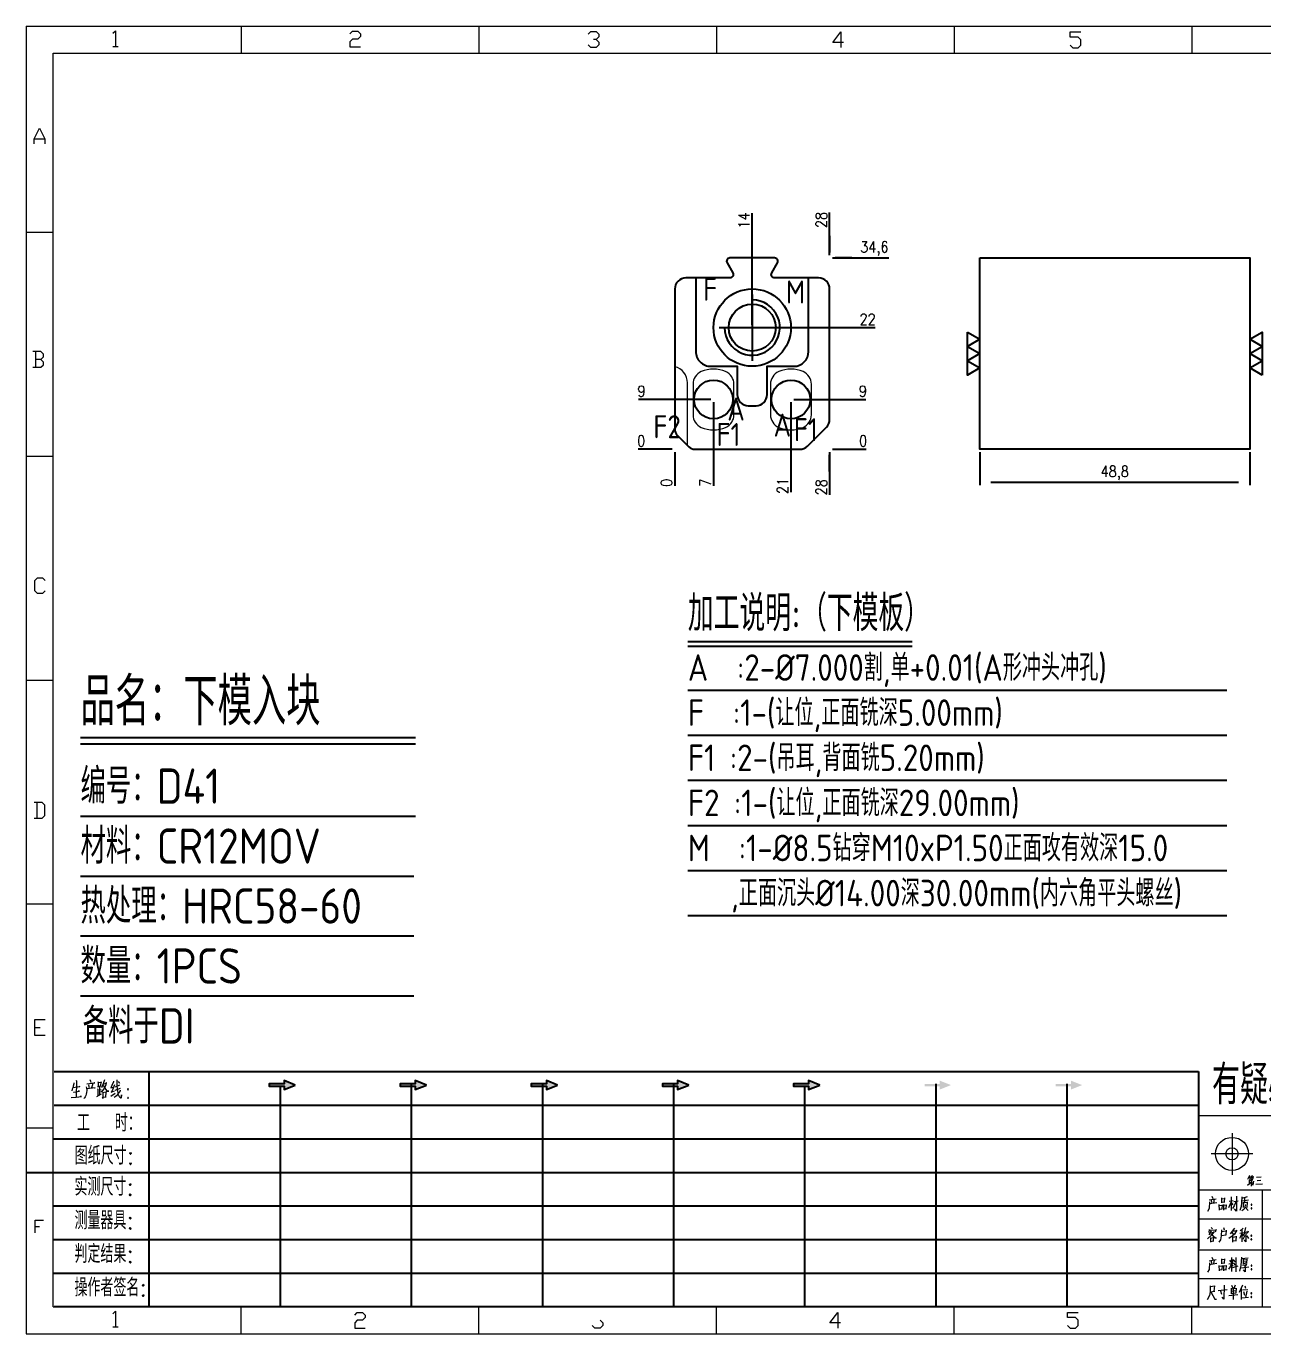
# Model space of a CAD drawing. Header units: millimetres. Extents: x 88508 to 142116, y -5268 to 20283.
# Drawn here: x 97452.1 to 97675.8, y -1151.5 to -914.9 of the extents above; entities that cross this region are included whole.
import ezdxf
from ezdxf.enums import TextEntityAlignment as Align

# ---------------------------------------------------------------- set-up
doc = ezdxf.new("R2010")
doc.units = ezdxf.units.MM
doc.linetypes.add('CENTER', pattern=[0])
doc.linetypes.add('DASHED', pattern=[0])
for name, color, linetype in [('DIE_P', 2, 'Continuous'), ('DIM', 4, 'Continuous'), ('TEXT', 4, 'Continuous')]:
    doc.layers.add(name, color=color, linetype=linetype)
doc.styles.add('chinesef_fs', font='simplex.shx', dxfattribs={"bigfont": 'gbcbig.shx'})
doc.styles.add('gbenor', font='gbenor.shx', dxfattribs={"bigfont": 'gbcbig.shx'})
doc.styles.add('GBENOR_', font='gbenor.shx', dxfattribs={"bigfont": 'gbcbig'})
doc.styles.get("Standard").update_dxf_attribs({"font": 'txt.shx', "width": 0.85, "bigfont": 'ctxt.shx'})
doc.styles.add('TXT', font='txt.shx', dxfattribs={"width": 0.8, "bigfont": 'ctxt.shx'})
doc.dimstyles.new('T-2-WX', dxfattribs={"dimtxt": 2, "dimasz": 2, "dimexe": 0.5, "dimexo": 0.5, "dimgap": 0.5, "dimtad": 1, "dimtxsty": 'Standard', "dimblk": 'OPEN30', "dimcen": 0, "dimazin": 3, "dimtfac": 1, "dimtmove": 0, "dimatfit": 3, "dimldrblk": 'OPEN30', "dimlwd": -1, "dimlwe": -1})

# ---------------------------------------------------------------- blocks, each defined once
blk = doc.blocks.new('*D8064')
at = {"layer": 'Defpoints', "color": 0}
for p in [(97624.6, -991.44), (97673.4, -991.44), (97624.6, -997.44)]:
    blk.add_point(p, dxfattribs=at)
at = {"layer": 'DIM', "color": 0}
for p, q in [((97624.6, -991.94), (97624.6, -997.94)), ((97673.4, -991.94), (97673.4, -997.94)), ((97671.4, -997.44), (97626.6, -997.44))]:
    blk.add_line(p, q, dxfattribs=at)
at = {"layer": 'DIM', "color": 0, "insert": (97649, -995.75), "char_height": 2, "attachment_point": 5}
blk.add_mtext('48,8', dxfattribs=at)
blk = doc.blocks.new('_Open30')
blk = doc.blocks.new('*D8065')
at = {"layer": 'Defpoints', "color": 0}
for p in [(97569.44, -991.44), (97597.44, -991.44), (97602.44, -991.44)]:
    blk.add_point(p, dxfattribs=at)
at = {"layer": 'DIM', "color": 0}
blk.add_line((97597.94, -991.44), (97604.07, -991.44), dxfattribs=at)
at = {"layer": 'DIM', "color": 0, "insert": (97603.5, -989.94), "char_height": 2, "attachment_point": 5}
blk.add_mtext('0', dxfattribs=at)
blk = doc.blocks.new('*D8066')
at = {"layer": 'Defpoints', "color": 0}
for p in [(97590.44, -982.44), (97602.44, -982.44), (97569.44, -991.44)]:
    blk.add_point(p, dxfattribs=at)
at = {"layer": 'DIM', "color": 0}
for p, q in [((97590.94, -982.44), (97594.44, -982.44)), ((97594.44, -982.44), (97598.44, -982.44)), ((97598.44, -982.44), (97603.99, -982.44))]:
    blk.add_line(p, q, dxfattribs=at)
at = {"layer": 'DIM', "color": 0, "insert": (97603.46, -980.94), "char_height": 2, "attachment_point": 5}
blk.add_mtext('9', dxfattribs=at)
blk = doc.blocks.new('*D8067')
at = {"layer": 'Defpoints', "color": 0}
for p in [(97583.44, -969.44), (97602.44, -969.44), (97569.44, -991.44)]:
    blk.add_point(p, dxfattribs=at)
at = {"layer": 'DIM', "color": 0}
for p, q in [((97583.94, -969.44), (97594.44, -969.44)), ((97594.44, -969.44), (97598.44, -969.44)), ((97598.44, -969.44), (97605.69, -969.44))]:
    blk.add_line(p, q, dxfattribs=at)
at = {"layer": 'DIM', "color": 0, "insert": (97604.31, -967.94), "char_height": 2, "attachment_point": 5}
blk.add_mtext('22', dxfattribs=at)
blk = doc.blocks.new('*D8068')
at = {"layer": 'Defpoints', "color": 0}
for p in [(97597.44, -956.84), (97602.44, -956.84), (97569.44, -991.44)]:
    blk.add_point(p, dxfattribs=at)
at = {"layer": 'DIM', "color": 0}
for p, q in [((97597.94, -956.84), (97601.44, -956.84)), ((97601.44, -956.84), (97598.44, -956.84)), ((97598.44, -956.84), (97608.12, -956.84))]:
    blk.add_line(p, q, dxfattribs=at)
at = {"layer": 'DIM', "color": 0, "insert": (97605.53, -955.15), "char_height": 2, "attachment_point": 5}
blk.add_mtext('34,6', dxfattribs=at)
blk = doc.blocks.new('*D8069')
at = {"layer": 'Defpoints', "color": 0}
for p in [(97564.44, -991.44), (97569.44, -991.44), (97569.44, -991.44)]:
    blk.add_point(p, dxfattribs=at)
at = {"layer": 'DIM', "color": 0}
blk.add_line((97568.94, -991.44), (97562.8, -991.44), dxfattribs=at)
at = {"layer": 'DIM', "color": 0, "insert": (97563.37, -989.94), "char_height": 2, "attachment_point": 5}
blk.add_mtext('0', dxfattribs=at)
blk = doc.blocks.new('*D8070')
at = {"layer": 'Defpoints', "color": 0}
for p in [(97564.44, -982.44), (97576.44, -982.44), (97569.44, -991.44)]:
    blk.add_point(p, dxfattribs=at)
at = {"layer": 'DIM', "color": 0}
for p, q in [((97568.44, -982.44), (97562.88, -982.44)), ((97572.44, -982.44), (97568.44, -982.44)), ((97575.94, -982.44), (97572.44, -982.44))]:
    blk.add_line(p, q, dxfattribs=at)
at = {"layer": 'DIM', "color": 0, "insert": (97563.41, -980.94), "char_height": 2, "attachment_point": 5}
blk.add_mtext('9', dxfattribs=at)
blk = doc.blocks.new('*D8071')
at = {"layer": 'Defpoints', "color": 0}
for p in [(97569.44, -991.44), (97597.44, -991.44), (97597.44, -996.44)]:
    blk.add_point(p, dxfattribs=at)
at = {"layer": 'DIM', "color": 0}
for p, q in [((97597.44, -991.94), (97597.44, -995.44)), ((97597.44, -995.44), (97597.44, -992.44)), ((97597.44, -992.44), (97597.44, -999.69))]:
    blk.add_line(p, q, dxfattribs=at)
at = {"layer": 'DIM', "color": 0, "insert": (97595.94, -998.31), "char_height": 2, "attachment_point": 5, "rotation": 90}
blk.add_mtext('28', dxfattribs=at)
blk = doc.blocks.new('*D8072')
at = {"layer": 'Defpoints', "color": 0}
for p in [(97590.44, -982.44), (97569.44, -991.44), (97590.44, -996.44)]:
    blk.add_point(p, dxfattribs=at)
at = {"layer": 'DIM', "color": 0}
for p, q in [((97590.44, -982.94), (97590.44, -988.44)), ((97590.44, -988.44), (97590.44, -992.44)), ((97590.44, -992.44), (97590.44, -999.2))]:
    blk.add_line(p, q, dxfattribs=at)
at = {"layer": 'DIM', "color": 0, "insert": (97588.94, -998.07), "char_height": 2, "attachment_point": 5, "rotation": 90}
blk.add_mtext('21', dxfattribs=at)
blk = doc.blocks.new('*D8073')
at = {"layer": 'Defpoints', "color": 0}
for p in [(97576.44, -982.44), (97569.44, -991.44), (97576.44, -996.44)]:
    blk.add_point(p, dxfattribs=at)
at = {"layer": 'DIM', "color": 0}
for p, q in [((97576.44, -982.94), (97576.44, -988.44)), ((97576.44, -988.44), (97576.44, -992.44)), ((97576.44, -992.44), (97576.44, -998.07))]:
    blk.add_line(p, q, dxfattribs=at)
at = {"layer": 'DIM', "color": 0, "insert": (97574.94, -997.5), "char_height": 2, "attachment_point": 5, "rotation": 90}
blk.add_mtext('7', dxfattribs=at)
blk = doc.blocks.new('*D8074')
at = {"layer": 'Defpoints', "color": 0}
for p in [(97569.44, -991.44), (97569.44, -991.44), (97569.44, -996.44)]:
    blk.add_point(p, dxfattribs=at)
at = {"layer": 'DIM', "color": 0}
blk.add_line((97569.44, -991.94), (97569.44, -998.07), dxfattribs=at)
at = {"layer": 'DIM', "color": 0, "insert": (97567.94, -997.5), "char_height": 2, "attachment_point": 5, "rotation": 90}
blk.add_mtext('0', dxfattribs=at)
blk = doc.blocks.new('*D8075')
at = {"layer": 'Defpoints', "color": 0}
for p in [(97597.44, -951.84), (97597.44, -956.84), (97569.44, -991.44)]:
    blk.add_point(p, dxfattribs=at)
at = {"layer": 'DIM', "color": 0}
for p, q in [((97597.44, -955.84), (97597.44, -948.59)), ((97597.44, -956.34), (97597.44, -952.84)), ((97597.44, -952.84), (97597.44, -955.84))]:
    blk.add_line(p, q, dxfattribs=at)
at = {"layer": 'DIM', "color": 0, "insert": (97595.94, -949.96), "char_height": 2, "attachment_point": 5, "rotation": 90}
blk.add_mtext('28', dxfattribs=at)
blk = doc.blocks.new('*D8076')
at = {"layer": 'Defpoints', "color": 0}
for p in [(97583.44, -951.84), (97583.44, -969.44), (97569.44, -991.44)]:
    blk.add_point(p, dxfattribs=at)
at = {"layer": 'DIM', "color": 0}
for p, q in [((97583.44, -955.84), (97583.44, -948.75)), ((97583.44, -959.84), (97583.44, -955.84)), ((97583.44, -968.94), (97583.44, -959.84))]:
    blk.add_line(p, q, dxfattribs=at)
at = {"layer": 'DIM', "color": 0, "insert": (97581.94, -950.04), "char_height": 2, "attachment_point": 5, "rotation": 90}
blk.add_mtext('14', dxfattribs=at)
blk = doc.blocks.new('U40')
for points in [[(351.8, 337.7), (351.8, 333.2), (367, 339.3), (351.8, 345.3), (351.8, 340.8), (331.2, 340.8), (331.2, 337.7)], [(545.7, 339.3), (530.6, 345.3), (530.6, 340.8), (509.9, 340.8), (509.9, 337.7), (530.6, 337.7), (530.6, 333.2)], [(724.5, 339.3), (709.3, 345.3), (709.3, 340.8), (688.7, 340.8), (688.7, 337.7), (709.3, 337.7), (709.3, 333.2)], [(903.3, 339.3), (888.1, 345.3), (888.1, 340.8), (867.5, 340.8), (867.5, 337.7), (888.1, 337.7), (888.1, 333.2)], [(1082.1, 339.3), (1066.9, 345.3), (1066.9, 340.8), (1046.3, 340.8), (1046.3, 337.7), (1066.9, 337.7), (1066.9, 333.2)], [(1245.7, 337.7), (1245.7, 333.2), (1260.9, 339.3), (1245.7, 345.3), (1245.7, 340.8), (1225.1, 340.8), (1225.1, 337.7)], [(1424.5, 337.7), (1424.5, 333.2), (1439.7, 339.3), (1424.5, 345.3), (1424.5, 340.8), (1403.8, 340.8), (1403.8, 337.7)]]:
    blk.add_hatch(color=3).paths.add_polyline_path(points)
at = {"color": 254, "lineweight": 18}
for p, q in [((0, 1783.5), (0, 0)), ((0, 1783.5), (2530.2, 1783.5)), ((941.1, 1783.5), (941.1, 1746.5)), ((1265.1, 1783.5), (1265.1, 1746.5)), ((1589.1, 1783.5), (1589.1, 1746.5)), ((37, 37), (37, 1746.5)), ((37, 1746.5), (2493.2, 1746.5)), ((0, 1502.7), (37, 1502.7)), ((0, 1197.2), (37, 1197.2)), ((0, 891.7), (37, 891.7)), ((0, 586.3), (37, 586.3)), ((1598.1, 298), (2493.2, 298)), ((0, 280.8), (37, 280.8)), ((1598.2, 196.6), (2493.2, 196.6)), ((2493.2, 156.4), (1598.2, 156.4)), ((2493.2, 114.1), (1598.2, 114.1)), ((2493.2, 75), (1598.2, 75)), ((37, 37), (2493.2, 37)), ((941.1, 0), (941.1, 37)), ((1265.1, 0), (1265.1, 37)), ((1589.1, 0), (1589.1, 37)), ((0, 0), (2530.2, 0))]:
    blk.add_line(p, q, dxfattribs=at)
at = {"color": 254, "linetype": 'Continuous', "lineweight": 18}
for p, q in [((293.1, 1783.5), (293.1, 1746.5)), ((617.1, 1783.5), (617.1, 1746.5)), ((1598.1, 298), (1598.1, 37)), ((1598.2, 298), (1598.2, 37)), ((1685.3, 196.6), (1685.3, 37)), ((293.1, 0), (293.1, 37)), ((617.1, 0), (617.1, 37))]:
    blk.add_line(p, q, dxfattribs=at)
for p, q in [((38, 357.6), (1598.2, 357.6)), ((1598.2, 357.6), (1598.2, 116.2)), ((38, 311.8), (1598.2, 311.8)), ((37.1, 266), (1598.2, 266)), ((0.1, 220.2), (1598.2, 220.2)), ((37.1, 174.4), (1598.2, 174.4)), ((37.1, 128.6), (1598.2, 128.6)), ((37.1, 82.8), (1598.2, 82.8))]:
    blk.add_line(p, q)
at = {"color": 254}
for p, q in [((167.8, 37), (167.8, 357.6)), ((525.5, 37), (525.5, 340.8)), ((704.3, 37), (704.3, 340.8)), ((883.1, 37), (883.1, 340.8)), ((1240.6, 37), (1240.6, 340.8)), ((1419.4, 37), (1419.4, 340.8)), ((346.7, 37), (346.7, 337.9)), ((1061.9, 37), (1061.9, 337.7)), ((1598.2, 37), (38, 37))]:
    blk.add_line(p, q, dxfattribs=at)
at = {"color": 92, "lineweight": 18}
for p, q in [((1644.1, 273.9), (1644.1, 217)), ((1672.4, 245.5), (1615.5, 245.5))]:
    blk.add_line(p, q, dxfattribs=at)
for points in [[(118.3, 1773.7), (121.9, 1777.3), (121.9, 1755.8)], [(441.4, 1773.1), (445, 1776.7), (452.2, 1776.7), (455.8, 1773.1), (455.8, 1769.5), (452.2, 1765.9), (445, 1765.9), (441.4, 1762.3), (441.4, 1755.1), (455.8, 1755.1)], [(766.4, 1772.4), (770, 1776), (777.2, 1776), (780.8, 1772.4), (780.8, 1768.8), (777.2, 1765.2), (773.6, 1765.2)], [(1114.4, 1761.4), (1100, 1761.4), (1110.8, 1775.8), (1110.8, 1754.2)], [(1423.4, 1757.7), (1427, 1754.1), (1434.2, 1754.1), (1437.8, 1757.7), (1437.8, 1764.9), (1434.2, 1768.5), (1423.4, 1768.5), (1423.4, 1775.7), (1437.8, 1775.7)], [(118.3, 1755.8), (125.5, 1755.8)], [(777.2, 1765.2), (780.8, 1761.6), (780.8, 1758), (777.2, 1754.4), (770, 1754.4), (766.4, 1758)], [(11.1, 1622.8), (11.1, 1630), (18.3, 1644.4), (25.5, 1630), (25.5, 1622.8)], [(11.1, 1630), (25.5, 1630)], [(20, 1329), (23.6, 1332.6), (23.6, 1336.2), (20, 1339.8), (9.2, 1339.8)], [(12.8, 1339.8), (12.8, 1318.2)], [(9.2, 1318.2), (20, 1318.2), (23.6, 1321.8), (23.6, 1325.4), (20, 1329), (12.8, 1329)], [(26.1, 1013.2), (22.5, 1009.6), (15.3, 1009.6), (11.7, 1013.2), (11.7, 1027.6), (15.3, 1031.2), (22.5, 1031.2), (26.1, 1027.6)], [(11, 703.2), (21.8, 703.2), (25.4, 706.8), (25.4, 721.2), (21.8, 724.8), (11, 724.8)], [(14.6, 724.8), (14.6, 703.2)], [(26.1, 407), (11.7, 407), (11.7, 428.6), (26.1, 428.6)], [(11.7, 417.8), (18.9, 417.8)], [(1613.5, 179.9), (1612.8, 170.8), (1610.8, 166.8)], [(1613, 182.8), (1622.3, 184.3)], [(1613.3, 177.7), (1623.2, 179.2)], [(1615.9, 182.1), (1616.3, 179)], [(1616.6, 187.6), (1617.9, 184.5)], [(1619.7, 183.6), (1618.8, 178.8)], [(1629.6, 185.4), (1629.6, 178.6)], [(1629.6, 184.3), (1634, 184.7)], [(1629.6, 179.4), (1634.2, 179.9)], [(1633.8, 179.9), (1634.2, 185.4)], [(1640, 172.1), (1643.5, 180.5)], [(1645.9, 181.4), (1640.4, 180.5)], [(1643.5, 168.2), (1643.5, 186.9)], [(1645.5, 176.1), (1643.5, 179.2)], [(1649.7, 180.8), (1647, 174.8), (1644.8, 171)], [(1646.6, 180.3), (1652.3, 181.2)], [(1650.1, 187.6), (1650.1, 167.1), (1647.7, 170.6)], [(1657.4, 186.9), (1657.2, 179), (1656.5, 173.7), (1654.8, 168.4)], [(1664.9, 186.7), (1657.4, 184.7)], [(1657.8, 181.2), (1666.7, 182.8)], [(1659.2, 179.7), (1659.2, 172.4)], [(1664.5, 179), (1659.2, 178.1)], [(1661.6, 178.6), (1661.8, 185.2)], [(1664.7, 180.1), (1664.5, 172.1)], [(1626.9, 168.8), (1626.7, 176.3)], [(1626.9, 175.2), (1630.5, 175.7)], [(1626.9, 170.2), (1630.7, 170.6)], [(1630.5, 176.1), (1630.3, 170.6)], [(1632.7, 176.3), (1632.7, 168.8)], [(1636.2, 175.7), (1632.9, 175.2)], [(1632.9, 170.4), (1636.4, 170.8)], [(1636, 170.8), (1636.4, 176.1)], [(1662, 176.3), (1661.4, 172.4), (1660, 169.7), (1657.6, 167.7)], [(1662.3, 172.4), (1666.2, 168)], [(12.3, 137.7), (12.3, 155), (23.8, 155)], [(12.3, 146.4), (18.1, 146.4)], [(1615.9, 144.9), (1617.5, 143.1)], [(1632.3, 144.9), (1633.2, 142)], [(1647.7, 144.2), (1641.5, 136.3)], [(1659.4, 144.2), (1655.2, 140.5)], [(1662.3, 144.9), (1661.2, 139.2), (1660.1, 135.2)], [(1619.7, 139.4), (1616.8, 135), (1610.6, 129.7)], [(1612.8, 142.5), (1612.4, 138.1)], [(1615.9, 140.3), (1612.4, 135)], [(1612.8, 141.2), (1622.3, 142)], [(1614.6, 131.2), (1614.8, 125)], [(1614.6, 130.3), (1619.2, 131.2)], [(1614.8, 137.8), (1619.2, 138.9)], [(1614.8, 126.1), (1619.5, 127)], [(1615.1, 136.3), (1621.7, 131), (1623, 131)], [(1619, 127), (1619.5, 131.9)], [(1622.6, 142.5), (1621.2, 138.9)], [(1629.6, 142), (1629.2, 133.6), (1628.3, 128.3), (1626.1, 125)], [(1629.2, 134.3), (1636.2, 135)], [(1629.4, 139.6), (1636, 140.3)], [(1636.2, 141.6), (1635.8, 135)], [(1650.8, 141.4), (1647.3, 136.1), (1644.2, 133), (1639.8, 129.9)], [(1644, 138.9), (1645.7, 136.1)], [(1644.6, 133.4), (1644.6, 125)], [(1644.6, 131.9), (1650.2, 132.8)], [(1644.6, 126.8), (1650.4, 127.5)], [(1645.1, 140.3), (1650.2, 140.7)], [(1649.9, 127.5), (1650.4, 133.2)], [(1657.7, 137.4), (1656.1, 133.6), (1654.1, 129.9)], [(1654.6, 137.4), (1659.9, 138.3)], [(1657.7, 142), (1657.7, 125.5)], [(1657.7, 136.3), (1659.6, 133.9)], [(1661.4, 134.1), (1659, 128.6)], [(1663, 137.6), (1663, 125.3), (1661, 128.1)], [(1661.4, 138.9), (1665.8, 139.6)], [(1664.3, 133.6), (1666.5, 129.9)], [(1666.3, 140), (1664.9, 136.7)], [(1613.5, 96.9), (1612.8, 87.8), (1610.8, 83.9)], [(1613, 99.8), (1622.3, 101.3)], [(1613.3, 94.7), (1623.2, 96.2)], [(1615.9, 99.1), (1616.3, 96)], [(1616.6, 104.6), (1617.9, 101.5)], [(1619.7, 100.6), (1618.8, 95.8)], [(1626.9, 85.8), (1626.7, 93.4)], [(1626.9, 92.3), (1630.5, 92.7)], [(1629.6, 102.4), (1629.6, 95.6)], [(1629.6, 101.3), (1634, 101.8)], [(1629.6, 96.4), (1634.2, 96.9)], [(1630.5, 93.1), (1630.3, 87.6)], [(1632.7, 93.4), (1632.7, 85.8)], [(1636.2, 92.7), (1632.9, 92.3)], [(1633.8, 96.9), (1634.2, 102.4)], [(1636, 87.8), (1636.4, 93.1)], [(1643.5, 96), (1641.5, 91.6), (1639.5, 88.1)], [(1640, 95.6), (1645.9, 96.4)], [(1641.1, 100.9), (1641.9, 97.6)], [(1643.5, 104), (1643.5, 85)], [(1643.5, 95.1), (1645.3, 92.3)], [(1645.5, 101.3), (1644.2, 96.2)], [(1645, 90.7), (1652.3, 92.7)], [(1646.8, 101.1), (1647.9, 98.4)], [(1646.8, 96.9), (1648.1, 93.6)], [(1649.7, 84.5), (1649.7, 104.2)], [(1657, 104.4), (1656.3, 93.1), (1654.5, 85.4)], [(1657, 102.6), (1666, 103.7)], [(1657.2, 90), (1666.9, 91.4)], [(1658.3, 93.8), (1664.2, 94.7)], [(1659.2, 101.8), (1659.2, 95.1)], [(1664.7, 101.1), (1659.2, 100.4)], [(1659.2, 98), (1663.4, 98.7)], [(1659.2, 96), (1664.7, 96.7)], [(1661.4, 92.9), (1662, 90.7), (1662, 84.5), (1659.8, 87.2)], [(1661.8, 91.6), (1664.5, 94.9)], [(1664.2, 96.7), (1664.7, 101.8)], [(1626.9, 87.2), (1630.7, 87.6)], [(1632.9, 87.4), (1636.4, 87.8)], [(1614.4, 65.7), (1614.2, 57.3), (1613.3, 52.3), (1610.4, 46.5)], [(1614.2, 57.3), (1620.6, 58.2)], [(1620.6, 64.8), (1614.4, 64.2)], [(1615.3, 57.3), (1620.6, 47.4), (1622.8, 47.4)], [(1619.9, 58.2), (1620.8, 65.7)], [(1625.2, 59.3), (1637.6, 60.6)], [(1630.1, 53.6), (1628.7, 58)], [(1633.4, 66.6), (1632.9, 47.2), (1630.7, 50)], [(1639.8, 52.5), (1652.1, 53.6)], [(1642.9, 62.2), (1642.9, 54.5)], [(1649.5, 61.8), (1642.9, 61.1)], [(1642.9, 55.1), (1649.9, 55.8)], [(1643.5, 66.2), (1645.1, 62.4)], [(1643.8, 58.4), (1648.6, 58.9)], [(1646.2, 46.7), (1646.2, 61.3)], [(1648.6, 66.4), (1646.8, 61.8)], [(1649.7, 62.2), (1649.3, 55.8)], [(1658.5, 66.4), (1653.9, 56.2)], [(1656.8, 62.2), (1656.8, 46.7)], [(1658.3, 59.8), (1665.8, 60.6)], [(1659.9, 57.8), (1661.2, 52.7)], [(1661.4, 65.7), (1662.7, 62.2)], [(1664.1, 58.4), (1662.5, 49.6)], [(1657.7, 49.2), (1666.7, 49.8)], [(118.3, 27.4), (121.9, 31), (121.9, 9.4)], [(447.9, 25.7), (451.5, 29.3), (458.7, 29.3), (462.3, 25.7), (462.3, 22.1), (458.7, 18.5), (451.5, 18.5), (447.9, 14.9), (447.9, 7.7), (462.3, 7.7)], [(782.7, 18.5), (786.3, 14.9), (786.3, 11.3), (782.7, 7.7), (775.5, 7.7), (771.9, 11.3)], [(1110.3, 14.9), (1095.9, 14.9), (1106.7, 29.3), (1106.7, 7.7)], [(1419.9, 11.3), (1423.5, 7.7), (1430.7, 7.7), (1434.3, 11.3), (1434.3, 18.5), (1430.7, 22.1), (1419.9, 22.1), (1419.9, 29.3), (1434.3, 29.3)], [(118.3, 9.4), (125.5, 9.4)]]:
    blk.add_lwpolyline(points, dxfattribs=at)
at = {"color": 92, "lineweight": 0}
for points in [[(65, 342.2), (64.8, 341), (64.1, 337.9), (63.6, 335.7), (62.8, 333.5), (62.1, 331.4)], [(68.4, 345.9), (68.7, 344.4), (68.1, 322.9)], [(82.6, 340.8), (93.7, 342.2), (93.3, 342.4), (92.4, 342)], [(86.1, 336.1), (86, 337.5), (85.3, 339.8)], [(86.7, 346.7), (87.9, 344.6), (88.3, 343)], [(90.3, 341), (90.4, 339.6), (89.1, 335.3)], [(97.8, 344), (98.1, 342.6), (98.1, 340.8), (98.1, 337.9), (98.1, 336.3), (98.2, 337.7), (102.1, 338.3), (101.8, 338.3), (102.1, 343.6), (102.1, 343.2), (102.1, 342.8), (98.2, 342.2)], [(105.5, 341.2), (105.9, 341), (109.6, 341.8), (109.3, 342.6), (108.5, 339.6), (107.6, 337.3), (106.9, 335.9), (105.9, 334.3), (104.3, 332), (103.1, 330.4), (101.9, 329.4)], [(106.6, 346.5), (106.5, 345.2), (105.1, 341.2), (104.2, 338.9), (103.1, 336.3), (102.6, 335.5)], [(104.9, 339.1), (105.3, 338.7), (107, 335.7), (108.6, 333.3), (109.9, 331.2), (110.3, 330.8), (112.6, 330.8), (110.2, 331.2), (109, 332.6)], [(119.3, 344.8), (119.1, 343.8), (116.8, 338.5), (115.4, 335.5), (119.3, 336.3)], [(120.3, 339.4), (118.1, 333.5), (116.4, 330), (116.1, 329.8), (120.5, 331.4)], [(121.7, 336.7), (127.7, 339.6)], [(123.4, 346.5), (123.5, 345.4), (123.5, 340.8), (123.8, 337.3), (124, 335.3), (124.2, 333.1), (124.5, 331), (124.8, 329), (125.2, 327.4), (125.9, 325.7), (126.9, 323.9), (127.9, 322.7), (128.9, 321.7), (129.6, 321.3), (129.9, 326.1), (129.4, 321.5)], [(127.7, 341.6), (127.2, 342.4), (125.7, 344.2)], [(61.4, 322.3), (68.2, 322.9), (75.3, 323.7), (74.9, 323.9), (73.8, 323.5)], [(63.8, 335.9), (73.4, 337.5), (73.1, 337.7), (72.5, 337.3)], [(64.5, 329.6), (64.8, 329.6), (65.1, 329.6), (72.5, 331), (71.9, 331), (70.9, 330.8)], [(82.6, 335.1), (82.6, 331.8), (82.3, 329), (81.9, 326.8), (81.2, 324.9), (80.3, 323.1), (79.6, 321.9), (78.8, 320.9)], [(93.3, 335.5), (94.1, 335.7), (94.3, 335.5), (82.6, 334.3), (82.6, 335.1), (82.2, 336.9)], [(96.5, 323.9), (102.8, 327.2)], [(97.2, 334.3), (97.5, 333.5), (97.7, 324.7)], [(100.2, 337.9), (100.1, 325.9)], [(100.2, 332.6), (102.4, 333.1)], [(104.2, 330), (104.5, 329), (104.5, 321.1), (104.3, 322.1), (104.5, 322.7), (109.2, 323.1), (108.6, 323.1), (109, 329.2), (109, 330), (109.3, 329.4), (108.6, 329.4), (104.6, 328.8)], [(115.3, 324.3), (121.5, 328.2)], [(128.2, 332.4), (128.1, 331.6), (126.9, 329.6), (125.8, 328), (124.5, 326.3), (123, 324.7), (121.4, 323.3), (120.1, 322.3)], [(121.4, 332.2), (128.8, 335.1)]]:
    blk.add_lwpolyline(points, dxfattribs=at)
for points in [[(367, 339.3), (351.8, 345.3), (351.8, 340.8), (331.2, 340.8), (331.2, 337.7), (351.8, 337.7), (351.8, 333.2), (367, 339.3)], [(545.7, 339.3), (530.6, 345.3), (530.6, 340.8), (509.9, 340.8), (509.9, 337.7), (530.6, 337.7), (530.6, 333.2), (545.7, 339.3)], [(724.5, 339.3), (709.3, 345.3), (709.3, 340.8), (688.7, 340.8), (688.7, 337.7), (709.3, 337.7), (709.3, 333.2), (724.5, 339.3)], [(903.3, 339.3), (888.1, 345.3), (888.1, 340.8), (867.5, 340.8), (867.5, 337.7), (888.1, 337.7), (888.1, 333.2), (903.3, 339.3)], [(1082.1, 339.3), (1066.9, 345.3), (1066.9, 340.8), (1046.3, 340.8), (1046.3, 337.7), (1066.9, 337.7), (1066.9, 333.2), (1082.1, 339.3)]]:
    blk.add_lwpolyline(points)
for points in [[(138.7, 332.4), (139.4, 333.5), (138.7, 334.5), (138, 333.5)], [(138.7, 320.9), (139.4, 321.9), (138.7, 322.9), (138, 321.9)]]:
    blk.add_lwpolyline(points, close=True, dxfattribs=at)
at = {"color": 3, "lineweight": 18}
for points in [[(1665.5, 210.9), (1668.3, 216.3)], [(1667.3, 214.2), (1670.1, 214.7)], [(1668.8, 211.7), (1668, 214.2)], [(1670.3, 211.9), (1671.9, 216.3)], [(1671.1, 214.2), (1674, 214.7)], [(1671.4, 214.2), (1672.9, 211.7)], [(1677.6, 213.5), (1684, 214.2)], [(1670.1, 206.6), (1668, 204.5), (1665, 202.1)], [(1667.1, 206.6), (1673.4, 207.3)], [(1667.3, 211.1), (1672.4, 211.6)], [(1667.3, 209.6), (1667.3, 206.6)], [(1672.5, 209.4), (1667.3, 208.9)], [(1670.1, 211.2), (1670.1, 201.3)], [(1673.5, 208.1), (1672.7, 202.9), (1671.7, 205)], [(1672.2, 209.4), (1672.5, 211.9)], [(1685.5, 204.2), (1676.6, 203.5)], [(1678.3, 209.1), (1683.5, 209.6)]]:
    blk.add_lwpolyline(points, dxfattribs=at)
at = {"color": 92, "lineweight": 18}
for points in [[(1670, 176.1), (1670, 175.9), (1670.2, 175.7), (1670.4, 175.5), (1670.6, 175.5), (1670.9, 175.5), (1671.1, 175.7), (1671.3, 175.9), (1671.3, 176.1), (1671.3, 176.4), (1671.1, 176.6), (1670.9, 176.7), (1670.6, 176.8), (1670.4, 176.7), (1670.2, 176.6), (1670, 176.4)], [(1671.3, 171), (1671.3, 171.3), (1671.1, 171.5), (1670.9, 171.7), (1670.6, 171.7), (1670.4, 171.7), (1670.2, 171.5), (1670, 171.3), (1670, 171), (1670, 170.8), (1670.2, 170.6), (1670.4, 170.4), (1670.6, 170.4), (1670.9, 170.4), (1671.1, 170.6), (1671.3, 170.8)], [(1671.1, 176.1), (1671, 176.3), (1670.9, 176.5), (1670.6, 176.6), (1670.4, 176.5), (1670.3, 176.3), (1670.2, 176.1), (1670.3, 175.9), (1670.4, 175.7), (1670.6, 175.7), (1670.9, 175.7), (1671, 175.9)], [(1671.1, 171), (1671, 171.3), (1670.9, 171.4), (1670.6, 171.5), (1670.4, 171.4), (1670.3, 171.3), (1670.2, 171), (1670.3, 170.8), (1670.4, 170.7), (1670.6, 170.6), (1670.9, 170.7), (1671, 170.8)], [(1669.8, 133.9), (1669.8, 133.6), (1670, 133.4), (1670.2, 133.3), (1670.5, 133.2), (1670.7, 133.3), (1670.9, 133.4), (1671.1, 133.6), (1671.1, 133.9), (1671.1, 134.1), (1670.9, 134.3), (1670.7, 134.5), (1670.5, 134.5), (1670.2, 134.5), (1670, 134.3), (1669.8, 134.1)], [(1671.1, 128.8), (1671.1, 129), (1670.9, 129.3), (1670.7, 129.4), (1670.5, 129.4), (1670.2, 129.4), (1670, 129.3), (1669.8, 129), (1669.8, 128.8), (1669.8, 128.5), (1670, 128.3), (1670.2, 128.2), (1670.5, 128.1), (1670.7, 128.2), (1670.9, 128.3), (1671.1, 128.5)], [(1670.9, 133.9), (1670.8, 134.1), (1670.7, 134.2), (1670.5, 134.3), (1670.2, 134.2), (1670.1, 134.1), (1670, 133.9), (1670.1, 133.6), (1670.2, 133.5), (1670.5, 133.4), (1670.7, 133.5), (1670.8, 133.6)], [(1670.9, 128.8), (1670.8, 129), (1670.7, 129.2), (1670.5, 129.2), (1670.2, 129.2), (1670.1, 129), (1670, 128.8), (1670.1, 128.6), (1670.2, 128.4), (1670.5, 128.3), (1670.7, 128.4), (1670.8, 128.6)], [(1670, 93.1), (1670, 92.9), (1670.2, 92.7), (1670.4, 92.5), (1670.6, 92.5), (1670.9, 92.5), (1671.1, 92.7), (1671.3, 92.9), (1671.3, 93.1), (1671.3, 93.4), (1671.1, 93.6), (1670.9, 93.7), (1670.6, 93.8), (1670.4, 93.7), (1670.2, 93.6), (1670, 93.4)], [(1671.1, 93.1), (1671, 93.4), (1670.9, 93.5), (1670.6, 93.6), (1670.4, 93.5), (1670.3, 93.4), (1670.2, 93.1), (1670.3, 92.9), (1670.4, 92.8), (1670.6, 92.7), (1670.9, 92.8), (1671, 92.9)], [(1671.3, 88.1), (1671.3, 88.3), (1671.1, 88.5), (1670.9, 88.7), (1670.6, 88.7), (1670.4, 88.7), (1670.2, 88.5), (1670, 88.3), (1670, 88.1), (1670, 87.8), (1670.2, 87.6), (1670.4, 87.4), (1670.6, 87.4), (1670.9, 87.4), (1671.1, 87.6), (1671.3, 87.8)], [(1671.1, 88.1), (1671, 88.3), (1670.9, 88.4), (1670.6, 88.5), (1670.4, 88.4), (1670.3, 88.3), (1670.2, 88.1), (1670.3, 87.8), (1670.4, 87.7), (1670.6, 87.6), (1670.9, 87.7), (1671, 87.8)], [(1669.8, 55.3), (1669.8, 55.1), (1670, 54.9), (1670.2, 54.7), (1670.5, 54.7), (1670.7, 54.7), (1670.9, 54.9), (1671.1, 55.1), (1671.1, 55.3), (1671.1, 55.6), (1670.9, 55.8), (1670.7, 56), (1670.5, 56), (1670.2, 56), (1670, 55.8), (1669.8, 55.6)], [(1670.9, 55.3), (1670.8, 55.6), (1670.7, 55.7), (1670.5, 55.8), (1670.2, 55.7), (1670.1, 55.6), (1670, 55.3), (1670.1, 55.1), (1670.2, 55), (1670.5, 54.9), (1670.7, 55), (1670.8, 55.1)], [(1671.1, 50.3), (1671.1, 50.5), (1670.9, 50.7), (1670.7, 50.9), (1670.5, 50.9), (1670.2, 50.9), (1670, 50.7), (1669.8, 50.5), (1669.8, 50.3), (1669.8, 50), (1670, 49.8), (1670.2, 49.7), (1670.5, 49.6), (1670.7, 49.7), (1670.9, 49.8), (1671.1, 50)], [(1670.9, 50.3), (1670.8, 50.5), (1670.7, 50.7), (1670.5, 50.7), (1670.2, 50.7), (1670.1, 50.5), (1670, 50.3), (1670.1, 50), (1670.2, 49.9), (1670.5, 49.8), (1670.7, 49.9), (1670.8, 50)]]:
    blk.add_lwpolyline(points, close=True, dxfattribs=at)
for radius in [22.5, 8.37]:
    blk.add_circle((1644.1, 245.5), radius, dxfattribs=at)
at = {"color": 3, "style": 'chinesef_fs'}
for s, height, p in [('有疑必问 不可盲目加工', 53.079, (1616.8, 313.1)), ('工  时：', 24.57, (69.5, 275.7)), ('图纸尺寸:', 24.57, (66.2, 230.9)), ('实测尺寸:', 24.57, (65.9, 188.4)), ('测量器具:', 24.57, (65.9, 142.6)), ('判定结果:', 24.57, (65.9, 96.8)), ('操作者签名:', 24.57, (65.9, 51))]:
    blk.add_text(s, height=height, dxfattribs=at).set_placement(p)
at = {"lineweight": 18, "style": 'GBENOR_'}
blk.add_attdef('文档路径', (2126, 386.9), '', height=17.8, dxfattribs=at)
at = {"lineweight": 20, "style": 'TXT'}
for tag, height, p in [('18-**-**', 16.3, (1866.6, 256.2)), ('客户名称', 16.1, (1741.1, 134, 0)), ('料厚:', 16.1, (1741.3, 93.2, 0))]:
    blk.add_attdef(tag, text='', height=height, dxfattribs=at).set_placement(p, align=Align.MIDDLE)
for tag, p, height in [('88888', (1850.9, 207.5), 14.9), ('材质:', (1691.2, 168, 0), 16.1), ('核准', (1869.4, 127.5, 0), 16.1), ('设计', (1868.8, 88.3, 0), 16.1), ('绘图', (1868.2, 49.1, 0), 16.1)]:
    blk.add_attdef(tag, p, '', height=height, dxfattribs=at)
for tag, p, height, width in [('3', (2234.7, 206.9), 15.8, 0.7), ('4', (2234.7, 167.4), 15.8, 0.7), ('核准日期', (2041.1, 124.2, 0), 16.1, 0.68), ('设计日期', (2041.1, 84.5, 0), 16.1, 0.68), ('1', (2251.9, 85.9), 14.6, 0.7), ('绘图日期', (2040.9, 46.4, 0), 16.1, 0.68), ('2', (2235, 49.2), 14.6, 0.7)]:
    blk.add_attdef(tag, p, '', height=height, dxfattribs=dict(at, width=width))

msp = doc.modelspace()

# ---------------------------------------------------------------- linework, layer by layer
at = {"layer": 'DIE_P', "linetype": 'Continuous'}
msp.add_lwpolyline([(97579.399, -956.839, 0.5773503), (97578.879, -957.739), (97579.918, -959.537, -0.5773503), (97579.398, -960.437), (97571.437, -960.437, 0.4142136), (97569.437, -962.437), (97569.437, -987.816, 0.1989124), (97569.876, -988.877), (97571.998, -990.998, 0.1989124), (97573.058, -991.437), (97592.033, -991.437, 0.1989124), (97593.447, -990.852), (97596.851, -987.447, 0.1989124), (97597.437, -986.033), (97597.437, -962.437, 0.4142136), (97595.437, -960.437), (97587.476, -960.437, -0.5773503), (97586.957, -959.537), (97587.995, -957.739, 0.5773503), (97587.475, -956.839)], format="xyb", close=True, dxfattribs=at)
at = {"layer": 'DIE_P', "color": 94, "linetype": 'Continuous'}
msp.add_lwpolyline([(97573.238, -960.437), (97573.238, -973.738, 0.4142136), (97575.938, -976.438), (97580.734, -976.438), (97580.734, -981.557, 0.4142136), (97582.734, -983.557), (97584.143, -983.557, 0.4142136), (97586.143, -981.557), (97586.143, -976.438), (97590.938, -976.438, 0.4142135), (97593.638, -973.738), (97593.638, -960.437), (97587.476, -960.437, -0.5773503), (97586.957, -959.537), (97587.995, -957.739, 0.5773503), (97587.475, -956.839), (97579.399, -956.839, 0.5773503), (97578.879, -957.739), (97579.918, -959.537, -0.5773503), (97579.398, -960.437)], format="xyb", close=True, dxfattribs=at)
at = {"layer": 'DIE_P'}
msp.add_lwpolyline([(97578.437, -969.437, 2.4142136), (97583.437, -964.437)], format="xyb", dxfattribs=at)
at = {"layer": 'DIE_P', "linetype": 'CENTER'}
for points in [[(97583.437, -963.437), (97583.437, -975.437)], [(97577.437, -969.437), (97589.437, -969.437)]]:
    msp.add_lwpolyline(points, dxfattribs=at)
at = {"layer": 'DIE_P', "color": 94, "linetype": 'Continuous', "lineweight": 15}
msp.add_lwpolyline([(97571.747, -990.747), (97571.747, -979.437, 0.347762), (97569.437, -976.518), (97569.437, -987.816, 0.1989124), (97569.876, -988.877)], format="xyb", close=True, dxfattribs=at)
at = {"layer": 'DIE_P', "color": 52, "linetype": 'DASHED', "lineweight": 15, "ltscale": 0.1}
for points in [[(97578.637, -977.397, 0.2087122), (97574.237, -977.397, 0.2982166), (97572.737, -979.688), (97572.737, -985.187, 0.2982166), (97574.237, -987.478, 0.2087122), (97578.637, -987.478, 0.2982166), (97580.137, -985.187), (97580.137, -979.688, 0.2982166)], [(97592.637, -977.397, 0.2087122), (97588.237, -977.397, 0.2982166), (97586.737, -979.688), (97586.737, -985.187, 0.2982166), (97588.237, -987.478, 0.2087122), (97592.637, -987.478, 0.2982166), (97594.137, -985.187), (97594.137, -979.688, 0.2982166)]]:
    msp.add_lwpolyline(points, format="xyb", close=True, dxfattribs=at)
at = {"layer": 'DIE_P', "linetype": 'Continuous'}
msp.add_circle((97583.437, -969.437), 7, dxfattribs=at)
at = {"layer": 'DIE_P'}
msp.add_circle((97583.437, -969.437), 4.25, dxfattribs=at)
at = {"layer": 'DIE_P', "color": 1}
for centre in [(97576.437, -982.437), (97590.437, -982.437)]:
    msp.add_circle(centre, 3.5, dxfattribs=at)
at = {"layer": 'DIM', "color": 4, "linetype": 'Continuous', "lineweight": 25}
for p, q in [((97461.966, -1043.607), (97522.536, -1043.607)), ((97461.966, -1044.723), (97522.536, -1044.723)), ((97461.966, -1057.8), (97522.536, -1057.8)), ((97461.966, -1068.644), (97522.273, -1068.644)), ((97461.966, -1079.488), (97522.273, -1079.488)), ((97461.966, -1090.332), (97522.273, -1090.332))]:
    msp.add_line(p, q, dxfattribs=at)
at = {"layer": 'TEXT', "color": 3}
for p, q in [((97571.8, -1026.198), (97612.35, -1026.198)), ((97571.8, -1027.038), (97612.35, -1027.038))]:
    msp.add_line(p, q, dxfattribs=at)
at = {"layer": 'TEXT', "color": 3, "linetype": 'Continuous'}
for p, q in [((97571.8, -1035.006), (97669.257, -1035.006)), ((97571.8, -1043.166), (97669.257, -1043.166)), ((97571.8, -1051.326), (97669.257, -1051.326)), ((97571.8, -1059.486), (97669.257, -1059.486)), ((97571.8, -1067.646), (97669.257, -1067.646)), ((97571.8, -1075.806), (97669.257, -1075.806))]:
    msp.add_line(p, q, dxfattribs=at)
at = {"layer": 'TEXT', "color": 2}
msp.add_lwpolyline([(97624.598, -956.839), (97673.398, -956.839), (97673.398, -991.437), (97624.598, -991.437)], close=True, dxfattribs=at)
at = {"layer": 'TEXT'}
for points in [[(97622.348, -970.241), (97624.598, -971.54), (97622.348, -972.839), (97624.598, -974.138), (97622.348, -975.437), (97624.598, -976.736), (97622.348, -978.035), (97622.348, -970.241)], [(97675.648, -978.035), (97673.398, -976.736), (97675.648, -975.437), (97673.398, -974.138), (97675.648, -972.839), (97673.398, -971.54), (97675.648, -970.241), (97675.648, -978.035)]]:
    msp.add_lwpolyline(points, close=True, dxfattribs=at)

# ---------------------------------------------------------------- block references
at = {"ltscale": 3, "xscale": 0.1326340012424916, "yscale": 0.1326340012424916, "zscale": 0.1326340012424916}
msp.add_blockref('U40', (97452.14, -1151.456), dxfattribs=at)

# ---------------------------------------------------------------- texts
at = {"layer": 'DIM', "color": 3, "linetype": 'Continuous', "lineweight": 25, "style": 'gbenor'}
for s, height, p in [('品名：下模入块', 8.6113, (97461.966, -1041.375)), ('编号：D41', 6.3788, (97461.966, -1055.567)), ('材料：CR12MOV', 6.3788, (97461.966, -1066.411)), ('热处理：HRC58-60', 6.37877, (97461.966, -1077.255)), ('数量：1PCS', 6.3788, (97461.966, -1088.099)), ('备料于DI', 6.3788, (97462.355, -1098.943))]:
    msp.add_text(s, height=height, dxfattribs=at).set_placement(p)
at = {"layer": 'TEXT', "color": 4, "style": 'gbenor'}
for s, p in [('F', (97575.834, -962.498)), ('M', (97591.271, -962.987)), ('A', (97580.514, -984.172)), ('F2 ', (97569.17, -987.37)), ('A', (97588.893, -987.074)), ('F1 ', (97594.274, -987.903)), ('F1 ', (97580.271, -988.767))]:
    msp.add_text(s, height=4.16, dxfattribs=at).set_placement(p, align=Align.MIDDLE_CENTER)
for s, height, p in [('加工说明:（下模板）', 6.48, (97571.8, -1024.35)), ('F  :1-(让位,正面铣深5.00mm)', 4.8, (97571.8, -1041.486)), ('F1 :2-(吊耳,背面铣5.20mm)', 4.8, (97571.8, -1049.646)), ('F2 :1-(让位,正面铣深29.00mm)', 4.8, (97571.8, -1057.806)), ('M  :1-%%C8.5钻穿M10xP1.50正面攻有效深15.0', 4.8, (97571.8, -1065.966)), ('   ,正面沉头%%c14.00深30.00mm(内六角平头螺丝)', 4.8, (97571.8, -1074.126))]:
    msp.add_text(s, height=height, dxfattribs=at).set_placement(p)
at = {"layer": 'TEXT', "color": 1, "style": 'gbenor'}
msp.add_text('A  :2-%%C7.000割,单+0.01(A形冲头冲孔)', height=4.8, dxfattribs=at).set_placement((97571.8, -1033.326))

# ---------------------------------------------------------------- dimensions: what is measured, and where the dimension line sits
at = {"layer": 'DIM'}
for feature_location, offset, dtype, origin, picture, middle in [((97597.437, -956.839), (0, 5), 1, (97569.437, -991.437), '*D8075', (97595.937, -949.963)), ((97583.437, -969.437), (0, 17.598), 1, (97569.437, -991.437), '*D8076', (97581.937, -950.044)), ((97597.437, -956.839), (5, 0), 0, (97569.437, -991.437), '*D8068', (97605.528, -955.149)), ((97583.437, -969.437), (19, 0), 0, (97569.437, -991.437), '*D8067', (97604.313, -967.937)), ((97576.437, -982.437), (-12, 0), 0, (97569.437, -991.437), '*D8070', (97563.411, -980.937)), ((97590.437, -982.437), (12, 0), 0, (97569.437, -991.437), '*D8066', (97603.463, -980.937)), ((97590.437, -982.437), (0, -14), 1, (97569.437, -991.437), '*D8072', (97588.937, -998.071)), ((97576.437, -982.437), (0, -14), 1, (97569.437, -991.437), '*D8073', (97574.937, -997.504)), ((97569.43715747, -991.437339558), (-5, 0), 0, (97569.43715747, -991.437339558), '*D8069', (97563.370490803, -989.937339558)), ((97597.43715749, -991.437339558), (5, 0), 0, (97569.43715747, -991.437339558), '*D8065', (97603.503824156, -989.937339558)), ((97569.43715747, -991.437339558), (0, -5), 1, (97569.43715747, -991.437339558), '*D8074', (97567.93715747, -997.504006225)), ((97597.437, -991.437), (0, -5), 1, (97569.437, -991.437), '*D8071', (97595.937, -998.314))]:
    dim = msp.add_ordinate_dim(feature_location=feature_location, offset=offset, dtype=dtype, origin=origin, dimstyle='T-2-WX', dxfattribs=at)
    dim.commit()
    dim.dimension.update_dxf_attribs({"geometry": picture, "text_midpoint": middle})
dim = msp.add_linear_dim(base=(97624.598, -997.437), p1=(97673.398, -991.437), p2=(97624.598, -991.437), dimstyle='T-2-WX', dxfattribs=at)
dim.commit()
dim.dimension.update_dxf_attribs({"geometry": '*D8064', "text_midpoint": (97648.998, -995.747)})

doc.saveas('drawing.dxf')
